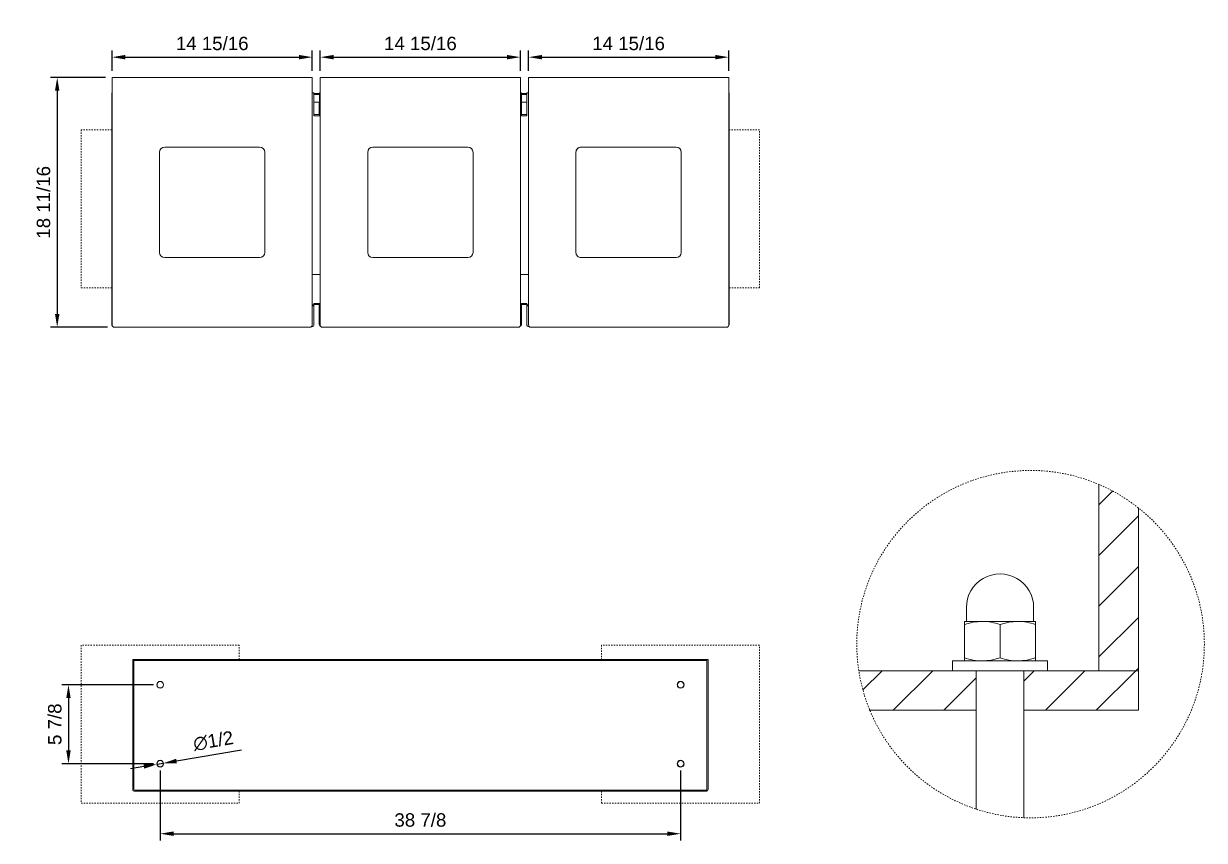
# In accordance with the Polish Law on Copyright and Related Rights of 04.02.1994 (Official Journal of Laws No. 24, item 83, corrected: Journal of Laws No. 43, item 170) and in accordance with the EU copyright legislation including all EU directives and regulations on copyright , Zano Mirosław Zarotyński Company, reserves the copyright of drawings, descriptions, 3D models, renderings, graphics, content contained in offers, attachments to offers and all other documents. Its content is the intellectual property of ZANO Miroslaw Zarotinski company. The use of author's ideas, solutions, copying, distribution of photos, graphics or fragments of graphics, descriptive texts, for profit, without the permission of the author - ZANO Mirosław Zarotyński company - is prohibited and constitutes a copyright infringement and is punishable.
# Model space of a CAD drawing. Header units: inches. Extents: x -12 to 151, y -1 to 123.
# Drawn here: x -2.6 to 85.7, y -1.1 to 60 of the extents above; entities that cross this region are included whole.
import ezdxf

# ---------------------------------------------------------------- set-up
doc = ezdxf.new("R2010")
doc.units = ezdxf.units.IN
doc.header["$PDSIZE"] = -1
doc.linetypes.add('HIDDEN', pattern=[1.905, 1.27, -0.635])
for name, color, linetype, lineweight in [('ZANO_R', 7, 'Continuous', 0), ('ZANO_R_przerywana', 250, 'HIDDEN', 0), ('ZANO_W', 1, 'Continuous', 0)]:
    doc.layers.add(name, color=color, linetype=linetype, lineweight=lineweight)
doc.styles.get("Standard").update_dxf_attribs({"font": 'ARIALUNI.TTF'})
doc.dimstyles.new('amerykanie', dxfattribs={"dimtxt": 50, "dimasz": 50, "dimexe": 0.5, "dimexo": 0.5, "dimgap": 1, "dimtad": 1, "dimdec": 0, "dimzin": 0, "dimlunit": 5, "dimtxsty": 'Standard', "dimcen": 0.09, "dimclrd": 1, "dimclre": 1, "dimclrt": 1, "dimazin": 0, "dimtfac": 1, "dimtdec": 0, "dimtmove": 0, "dimatfit": 3, "dimfxl": 1, "dimtzin": 0, "dimarcsym": 1})

# ---------------------------------------------------------------- blocks, each defined once
blk = doc.blocks.new('*D361')
at = {"layer": 'Defpoints', "color": 0}
for p in [(19.012, 57.456), (4.053, 55.939), (19.012, 55.939)]:
    blk.add_point(p, dxfattribs=at)
at = {"layer": 'ZANO_W', "color": 1, "lineweight": -2}
for p, q in [((4.053, 56.439), (4.053, 57.956)), ((5.053, 57.456), (18.012, 57.456)), ((19.012, 56.439), (19.012, 57.956))]:
    blk.add_line(p, q, dxfattribs=at)
at = {"layer": 'ZANO_W', "color": 1}
for points in [[(5.053, 57.622), (5.053, 57.289), (4.053, 57.456)], [(18.012, 57.289), (18.012, 57.622), (19.012, 57.456)]]:
    blk.add_solid(points, dxfattribs=at)
at = {"layer": 'ZANO_W', "color": 1, "insert": (11.533, 58.475), "char_height": 1, "attachment_point": 5}
blk.add_mtext('14 15/16', dxfattribs=at)
blk = doc.blocks.new('*D362')
at = {"layer": 'Defpoints', "color": 0}
for p in [(34.572, 57.456), (19.613, 55.939), (34.572, 55.939)]:
    blk.add_point(p, dxfattribs=at)
at = {"layer": 'ZANO_W', "color": 1, "lineweight": -2}
for p, q in [((19.613, 56.439), (19.613, 57.956)), ((20.613, 57.456), (33.572, 57.456)), ((34.572, 56.439), (34.572, 57.956))]:
    blk.add_line(p, q, dxfattribs=at)
at = {"layer": 'ZANO_W', "color": 1}
for points in [[(20.613, 57.622), (20.613, 57.289), (19.613, 57.456)], [(33.572, 57.289), (33.572, 57.622), (34.572, 57.456)]]:
    blk.add_solid(points, dxfattribs=at)
at = {"layer": 'ZANO_W', "color": 1, "insert": (27.092, 58.475), "char_height": 1, "attachment_point": 5}
blk.add_mtext('14 15/16', dxfattribs=at)
blk = doc.blocks.new('*D363')
at = {"layer": 'Defpoints', "color": 0}
for p in [(50.132, 57.456), (35.173, 55.94), (50.132, 55.94)]:
    blk.add_point(p, dxfattribs=at)
at = {"layer": 'ZANO_W', "color": 1, "lineweight": -2}
for p, q in [((35.173, 56.44), (35.173, 57.956)), ((36.173, 57.456), (49.132, 57.456)), ((50.132, 56.44), (50.132, 57.956))]:
    blk.add_line(p, q, dxfattribs=at)
at = {"layer": 'ZANO_W', "color": 1}
for points in [[(36.173, 57.622), (36.173, 57.289), (35.173, 57.456)], [(49.132, 57.289), (49.132, 57.622), (50.132, 57.456)]]:
    blk.add_solid(points, dxfattribs=at)
at = {"layer": 'ZANO_W', "color": 1, "insert": (42.652, 58.475), "char_height": 1, "attachment_point": 5}
blk.add_mtext('14 15/16', dxfattribs=at)
blk = doc.blocks.new('*D364')
at = {"layer": 'Defpoints', "color": 0}
for p in [(4.053, 55.939), (-0.05, 37.26), (4.21, 37.26)]:
    blk.add_point(p, dxfattribs=at)
at = {"layer": 'ZANO_W', "color": 1, "lineweight": -2}
for p, q in [((3.553, 55.939), (-0.55, 55.939)), ((-0.05, 54.939), (-0.05, 38.26)), ((3.71, 37.26), (-0.55, 37.26))]:
    blk.add_line(p, q, dxfattribs=at)
at = {"layer": 'ZANO_W', "color": 1}
for points in [[(0.117, 54.939), (-0.216, 54.939), (-0.05, 55.939)], [(-0.216, 38.26), (0.117, 38.26), (-0.05, 37.26)]]:
    blk.add_solid(points, dxfattribs=at)
at = {"layer": 'ZANO_W', "color": 1, "insert": (-1.069, 46.6), "char_height": 1, "attachment_point": 5, "rotation": 90}
blk.add_mtext('18 11/16', dxfattribs=at)
blk = doc.blocks.new('*D365')
at = {"layer": 'Defpoints', "color": 0}
for p in [(7.412, 4.582), (7.878, 4.66)]:
    blk.add_point(p, dxfattribs=at)
at = {"layer": 'ZANO_W', "color": 1, "lineweight": -2}
for p, q in [((13.72, 5.641), (8.864, 4.826)), ((6.426, 4.417), (5.44, 4.251)), ((7.412, 4.582), (7.878, 4.66))]:
    blk.add_line(p, q, dxfattribs=at)
at = {"layer": 'ZANO_W', "color": 1}
for points in [[(6.454, 4.252), (6.399, 4.581), (7.412, 4.582)], [(8.837, 4.99), (8.892, 4.661), (7.878, 4.66)]]:
    blk.add_solid(points, dxfattribs=at)
at = {"layer": 'ZANO_W', "color": 1, "insert": (11.617, 6.321), "char_height": 1, "attachment_point": 5, "rotation": 9.52891}
blk.add_mtext('∅1/2', dxfattribs=at)
blk = doc.blocks.new('*D369')
at = {"layer": 'Defpoints', "color": 0}
for p in [(7.645, 10.526), (0.792, 4.621), (7.645, 4.621)]:
    blk.add_point(p, dxfattribs=at)
at = {"layer": 'ZANO_W', "color": 1, "lineweight": -2}
for p, q in [((7.145, 10.526), (0.292, 10.526)), ((0.792, 9.526), (0.792, 5.621)), ((7.145, 4.621), (0.292, 4.621))]:
    blk.add_line(p, q, dxfattribs=at)
at = {"layer": 'ZANO_W', "color": 1}
for points in [[(0.958, 9.526), (0.625, 9.526), (0.792, 10.526)], [(0.625, 5.621), (0.958, 5.621), (0.792, 4.621)]]:
    blk.add_solid(points, dxfattribs=at)
at = {"layer": 'ZANO_W', "color": 1, "insert": (-0.227, 7.574), "char_height": 1, "attachment_point": 5, "rotation": 90}
blk.add_mtext('5 7/8', dxfattribs=at)
blk = doc.blocks.new('*D370')
at = {"layer": 'Defpoints', "color": 0}
for p in [(7.645, 4.621), (46.54, 4.621), (46.54, -0.611)]:
    blk.add_point(p, dxfattribs=at)
at = {"layer": 'ZANO_W', "color": 1, "lineweight": -2}
for p, q in [((7.645, 4.121), (7.645, -1.111)), ((46.54, 4.121), (46.54, -1.111)), ((8.645, -0.611), (45.54, -0.611))]:
    blk.add_line(p, q, dxfattribs=at)
at = {"layer": 'ZANO_W', "color": 1}
for points in [[(8.645, -0.444), (8.645, -0.778), (7.645, -0.611)], [(45.54, -0.778), (45.54, -0.444), (46.54, -0.611)]]:
    blk.add_solid(points, dxfattribs=at)
at = {"layer": 'ZANO_W', "color": 1, "insert": (27.092, 0.408), "char_height": 1, "attachment_point": 5}
blk.add_mtext('38 7/8', dxfattribs=at)

msp = doc.modelspace()

# ---------------------------------------------------------------- linework, layer by layer
at = {"layer": 'ZANO_R'}
for p, q in [((19.01223, 55.9395), (4.0529, 55.9395)), ((4.0529, 55.72692), (4.0529, 55.9395)), ((4.0529, 55.72692), (4.0529, 37.41748)), ((19.01223, 55.9395), (19.01223, 55.72692)), ((19.01223, 37.41748), (19.01223, 55.72692)), ((19.61272, 55.72692), (19.61272, 55.9395)), ((34.57206, 55.9395), (19.61272, 55.9395)), ((19.61272, 55.72692), (19.61272, 37.41748)), ((34.57206, 55.9395), (34.57206, 55.72692)), ((34.57206, 37.41748), (34.57206, 55.72692)), ((50.13188, 55.93964), (35.17255, 55.93964)), ((35.17255, 55.7272), (35.17255, 55.93964)), ((35.17255, 55.7272), (35.17255, 37.41777)), ((50.13188, 55.93964), (50.13188, 55.7272)), ((50.13188, 37.41777), (50.13188, 55.7272)), ((4.02337, 54.71199), (4.02337, 54.79053)), ((4.02337, 54.71199), (4.02337, 54.62346)), ((4.02352, 38.87047), (4.02352, 54.71272)), ((4.0268, 54.71272), (4.02352, 54.71272)), ((4.0529, 54.7909), (4.02685, 54.7909)), ((19.13048, 54.7909), (19.01223, 54.7909)), ((19.13048, 54.64131), (19.13048, 54.7909)), ((19.54383, 54.73229), (19.13048, 54.73229)), ((19.61272, 54.7909), (19.54383, 54.7909)), ((19.54383, 54.7909), (19.54383, 54.64131)), ((34.64095, 54.7909), (34.57206, 54.7909)), ((34.64095, 54.7909), (34.64095, 54.64131)), ((34.64095, 54.73229), (35.0543, 54.73229)), ((35.17255, 54.7909), (35.0543, 54.7909)), ((35.0543, 54.64131), (35.0543, 54.7909)), ((50.15793, 54.7909), (50.13188, 54.7909)), ((50.15798, 54.71272), (50.16126, 54.71272)), ((50.16126, 38.87047), (50.16126, 54.71272)), ((50.16141, 54.71199), (50.16141, 54.79053)), ((50.16141, 54.71199), (50.16141, 54.62346)), ((19.54383, 54.65375), (19.13048, 54.65375)), ((19.13048, 54.64131), (19.13048, 53.28232)), ((19.54383, 54.10177), (19.13048, 54.10177)), ((19.14032, 54.10177), (19.14032, 53.22032)), ((19.53399, 53.22032), (19.53399, 54.10177)), ((19.54383, 53.28232), (19.54383, 54.64131)), ((34.64095, 54.65375), (35.0543, 54.65375)), ((34.64095, 53.28232), (34.64095, 54.64131)), ((35.0543, 54.10177), (34.64095, 54.10177)), ((34.65079, 54.10177), (34.65079, 53.22032)), ((35.04446, 53.22032), (35.04446, 54.10177)), ((35.0543, 54.64131), (35.0543, 53.28232)), ((19.13048, 53.13309), (19.13048, 53.28232)), ((19.13048, 53.16), (19.54383, 53.16)), ((19.13048, 53.13309), (19.13048, 53.08146)), ((19.13048, 53.08146), (19.54383, 53.08146)), ((19.14032, 53.22032), (19.14032, 53.16)), ((19.53399, 53.16), (19.53399, 53.22032)), ((19.54383, 53.28232), (19.54383, 53.13309)), ((19.54383, 53.08146), (19.54383, 53.13309)), ((34.64095, 53.28232), (34.64095, 53.13309)), ((35.0543, 53.16), (34.64095, 53.16)), ((34.64095, 53.08146), (34.64095, 53.13309)), ((35.0543, 53.08146), (34.64095, 53.08146)), ((34.65079, 53.22032), (34.65079, 53.16)), ((35.04446, 53.16), (35.04446, 53.22032)), ((35.0543, 53.13309), (35.0543, 53.28232)), ((35.0543, 53.13309), (35.0543, 53.08146)), ((7.5959, 42.85992), (7.5959, 50.33959)), ((7.98956, 50.73325), (15.07556, 50.73325)), ((15.46923, 50.33959), (15.46923, 42.85992)), ((23.15572, 42.85992), (23.15572, 50.33959)), ((23.54939, 50.73325), (30.63539, 50.73325)), ((31.02906, 50.33959), (31.02906, 42.85992)), ((38.71555, 42.86021), (38.71555, 50.33987)), ((39.10922, 50.73354), (46.19522, 50.73354)), ((39.10922, 50.73346), (46.19522, 50.73346)), ((46.58888, 50.33987), (46.58888, 42.86021)), ((15.07556, 42.46625), (7.98956, 42.46625)), ((30.63539, 42.46625), (23.54939, 42.46625)), ((46.19522, 42.46654), (39.10922, 42.46654)), ((19.01223, 41.20153), (19.61272, 41.20153)), ((19.01223, 41.20134), (19.61272, 41.20134)), ((34.57206, 41.20153), (35.17255, 41.20153)), ((34.57206, 41.20134), (35.17255, 41.20134)), ((4.02352, 38.86656), (4.02352, 38.87047)), ((4.02352, 38.80614), (4.02352, 38.86656)), ((19.13048, 38.94406), (19.01223, 38.94406)), ((19.13048, 38.86552), (19.01223, 38.86552)), ((19.13048, 39.04086), (19.54383, 39.04086)), ((19.13048, 38.94406), (19.13048, 39.04086)), ((19.13048, 38.96232), (19.54383, 38.96232)), ((19.13048, 38.94406), (19.13048, 38.86552)), ((19.14032, 38.95443), (19.14013, 38.96232)), ((19.14032, 38.96232), (19.14032, 38.95443)), ((19.14032, 38.95443), (19.14032, 38.86656)), ((19.14032, 38.86656), (19.14032, 38.80614)), ((19.53419, 38.96232), (19.53399, 38.95443)), ((19.53399, 38.95443), (19.53399, 38.96232)), ((19.53399, 38.86656), (19.53399, 38.95443)), ((19.53399, 38.80614), (19.53399, 38.86656)), ((19.54383, 39.04086), (19.54383, 38.94406)), ((19.61272, 38.94406), (19.54383, 38.94406)), ((19.54383, 38.94406), (19.54383, 38.86552)), ((19.61272, 38.86552), (19.54383, 38.86552)), ((34.64095, 38.94406), (34.57206, 38.94406)), ((34.64095, 38.86552), (34.57206, 38.86552)), ((34.64095, 39.04086), (35.0543, 39.04086)), ((34.64095, 38.94406), (34.64095, 39.04086)), ((34.64095, 38.96232), (35.0543, 38.96232)), ((34.64095, 38.94406), (34.64095, 38.86552)), ((34.65079, 38.95443), (34.65059, 38.96232)), ((34.65079, 38.96232), (34.65079, 38.95443)), ((34.65079, 38.95443), (34.65079, 38.86656)), ((34.65079, 38.86656), (34.65079, 38.80614)), ((35.04465, 38.96232), (35.04446, 38.95443)), ((35.04446, 38.95443), (35.04446, 38.96232)), ((35.04446, 38.86656), (35.04446, 38.95443)), ((35.04446, 38.80614), (35.04446, 38.86656)), ((35.0543, 39.04086), (35.0543, 38.94406)), ((35.17255, 38.94406), (35.0543, 38.94406)), ((35.0543, 38.94406), (35.0543, 38.86552)), ((35.17255, 38.86552), (35.0543, 38.86552)), ((50.16126, 38.87047), (50.16126, 38.86656)), ((50.16126, 38.86656), (50.16126, 38.80614)), ((4.02352, 38.71827), (4.02352, 38.80614)), ((4.02352, 37.4616), (4.02352, 38.71827)), ((19.14032, 38.80614), (19.14032, 38.71827)), ((19.14032, 38.71827), (19.14032, 37.4616)), ((19.53399, 38.71827), (19.53399, 38.80614)), ((19.53399, 37.4616), (19.53399, 38.71827)), ((34.65079, 38.80614), (34.65079, 38.71827)), ((34.65079, 38.71827), (34.65079, 37.4616)), ((35.04446, 38.71827), (35.04446, 38.80614)), ((35.04446, 37.4616), (35.04446, 38.71827)), ((50.16126, 38.80614), (50.16126, 38.71827)), ((50.16126, 38.71827), (50.16126, 37.4616)), ((4.21036, 37.26001), (18.85476, 37.26001)), ((18.96408, 37.30414), (18.98286, 37.30414)), ((19.77019, 37.26001), (34.41459, 37.26001)), ((35.17255, 37.41769), (35.17255, 37.41777)), ((35.20192, 37.30414), (35.22092, 37.30414)), ((35.33002, 37.2603), (49.97442, 37.2603)), ((35.33002, 37.26022), (49.97442, 37.26022)), ((50.13188, 37.41777), (50.13188, 37.41769)), ((77.79748, 25.50785), (77.79748, 11.57095)), ((77.79748, 23.98691), (78.82488, 25.01431)), ((77.79748, 20.1952), (80.75307, 23.15079)), ((80.75307, 23.74937), (80.75307, 11.57095)), ((77.79748, 16.40349), (80.75307, 19.35908)), ((67.89625, 16.29989), (67.89625, 15.33933)), ((72.92075, 15.33933), (72.92075, 16.29989)), ((67.74847, 15.02785), (67.74847, 15.26544)), ((69.07847, 15.26544), (67.74847, 15.26544)), ((67.74847, 15.02785), (68.40007, 15.20023)), ((67.74847, 15.02785), (67.74847, 12.54743)), ((68.40007, 15.20023), (69.07847, 15.26544)), ((71.73851, 15.26544), (69.07847, 15.26544)), ((70.4085, 15.02785), (71.06011, 15.20023)), ((70.4085, 15.02785), (70.4085, 12.54743)), ((71.06011, 15.20023), (71.73851, 15.26544)), ((73.06853, 15.26544), (71.73851, 15.26544)), ((73.06853, 15.02785), (73.06853, 15.26544)), ((73.06853, 15.02785), (73.06853, 12.54743)), ((77.79748, 12.61178), (80.75307, 15.56737)), ((5.59819, 2.71243), (5.59819, 12.42698)), ((5.59819, 12.42698), (5.67692, 12.42698)), ((5.67692, 2.71243), (5.67692, 12.42698)), ((48.50786, 12.42698), (5.67692, 12.42698)), ((5.67692, 12.34805), (5.67692, 12.42698)), ((48.50786, 12.42698), (48.50786, 2.71243)), ((48.50786, 12.42698), (48.58659, 12.42698)), ((48.50786, 12.42698), (48.50786, 12.34805)), ((48.58659, 12.42698), (48.58659, 2.71243)), ((67.74847, 12.30985), (67.74847, 12.54743)), ((69.75689, 12.37506), (69.07847, 12.30985)), ((70.4085, 12.54743), (69.75689, 12.37506)), ((72.41691, 12.37506), (71.73851, 12.30985)), ((73.06853, 12.54743), (72.41691, 12.37506)), ((73.06853, 12.30985), (73.06853, 12.54743)), ((48.50786, 12.34805), (5.67692, 12.34805)), ((59.85514, 11.57757), (68.63514, 11.57095)), ((60.1611, 10.14224), (61.59611, 11.57725)), ((62.42592, 8.61536), (65.38443, 11.57386)), ((66.86178, 12.30985), (66.86178, 11.57095)), ((73.9552, 12.30985), (66.86178, 12.30985)), ((73.9552, 11.57095), (66.86178, 11.57095)), ((68.63514, 8.61536), (68.63514, 11.57095)), ((68.63514, 11.57095), (68.63514, 1.22382)), ((72.18185, 8.61536), (72.18185, 11.57095)), ((72.18185, 11.57095), (80.75307, 11.57095)), ((72.18185, 11.57095), (72.18185, 0.58408)), ((72.18185, 10.78786), (72.96494, 11.57095)), ((73.80105, 8.61536), (76.75665, 11.57095)), ((73.9552, 11.57095), (73.9552, 12.30985)), ((77.59276, 8.61536), (80.54836, 11.57095)), ((80.75307, 11.57095), (77.79748, 11.57095)), ((80.54836, 11.57095), (80.75307, 11.77566)), ((66.21763, 8.61536), (68.63514, 11.03286)), ((68.63514, 8.61536), (60.62406, 8.61536)), ((80.75307, 8.61536), (72.18185, 8.61536)), ((5.74778, 2.65282), (48.437, 2.65282)), ((5.74778, 2.65263), (48.437, 2.65263)), ((13.55026, 2.65263), (13.55026, 2.65282)), ((40.63452, 2.65282), (40.63452, 2.65263)), ((48.437, 2.6414), (5.74778, 2.6414)), ((48.437, 2.56247), (5.74778, 2.56247))]:
    msp.add_line(p, q, dxfattribs=at)
at = {"layer": 'ZANO_R', "flags": 128}
for points in [[(4.02337, 54.79053), (4.04117, 54.78482), (4.0529, 54.76922)], [(4.02337, 54.71199), (4.04421, 54.70795), (4.0529, 54.70153)], [(4.0529, 54.65653), (4.03426, 54.67761), (4.02352, 54.71272)], [(50.16141, 54.79053), (50.14361, 54.78482), (50.13188, 54.76922)], [(50.13188, 54.65653), (50.15052, 54.67761), (50.16126, 54.71272)], [(50.16141, 54.71199), (50.14057, 54.70795), (50.13188, 54.70153)], [(4.02352, 38.87047), (4.03491, 38.86923), (4.0529, 38.86855)], [(19.14032, 38.80614), (19.1373, 38.83686), (19.12985, 38.86262)], [(19.54447, 38.86262), (19.53702, 38.83686), (19.53399, 38.80614)], [(34.65079, 38.80614), (34.64776, 38.83686), (34.64031, 38.86262)], [(35.05493, 38.86262), (35.04748, 38.83686), (35.04446, 38.80614)], [(50.16126, 38.87047), (50.14987, 38.86923), (50.13188, 38.86855)]]:
    msp.add_lwpolyline(points, dxfattribs=at)
at = {"layer": 'ZANO_R'}
msp.add_lwpolyline([(80.75307, 11.57095), (80.75307, 8.61536)], dxfattribs=at)
for centre, radius in [((7.64526, 10.52615), 0.25588), ((7.64526, 10.52615), 0.2362), ((46.53952, 10.52615), 0.25588), ((46.53952, 10.52615), 0.2362), ((7.64526, 4.62115), 0.25588), ((7.64526, 4.62115), 0.2362), ((46.53952, 4.62115), 0.25588), ((46.53952, 4.62115), 0.2362)]:
    msp.add_circle(centre, radius, dxfattribs=at)
for centre, radius, start, end in [((7.98956, 50.33959), 0.39367, 90, 180), ((15.07556, 50.33959), 0.39367, 0, 90), ((23.54939, 50.33959), 0.39367, 90, 180), ((30.63539, 50.33959), 0.39367, 0, 90), ((39.10922, 50.33987), 0.39367, 90.0000432, 179.9999354), ((39.10922, 50.3398), 0.39367, 89.9999583, 179.9999777), ((46.19522, 50.33987), 0.39367, 0.0001132, 89.9998228), ((46.19522, 50.33979), 0.39367, 0.0000709, 89.9999077), ((7.98956, 42.85992), 0.39367, 180, 270), ((15.07556, 42.85992), 0.39367, 270, 0), ((23.54939, 42.85992), 0.39367, 180, 270), ((30.63539, 42.85992), 0.39367, 270, 0), ((39.10922, 42.86021), 0.39367, 180, 270.0000846), ((46.19522, 42.86021), 0.39367, 270.0000494, 359.9999506), ((4.18099, 38.80614), 0.15747, 155.9802325, 180), ((50.00379, 38.80614), 0.15747, 0, 23.6513382), ((4.18099, 37.4616), 0.15747, 180, 223.3409441), ((4.21036, 37.41748), 0.15747, 180, 270), ((18.85476, 37.41748), 0.15747, 270, 0), ((18.98286, 37.4616), 0.15747, 270, 0), ((19.69146, 37.4616), 0.15747, 180, 257.3860827), ((19.77019, 37.41748), 0.15747, 180, 270), ((34.41459, 37.41748), 0.15747, 270, 0), ((34.49332, 37.4616), 0.15747, 282.6139181, 0), ((35.20192, 37.4616), 0.15747, 180, 270), ((35.33002, 37.41777), 0.15747, 180.000199, 269.9996943), ((35.33002, 37.41769), 0.15747, 179.9999561, 269.9999372), ((49.97442, 37.41777), 0.15747, 270.0004499, 359.9995501), ((49.97442, 37.41769), 0.15747, 270.000207, 359.999793), ((50.00379, 37.4616), 0.15747, 316.5644874, 0), ((70.4085, 16.2999), 2.51225, 359.9997308, 180.0002692), ((67.82235, 15.33934), 0.07391, 270.0029354, 359.9902351), ((69.04447, 11.23351), 4.03208, 70.2269566, 89.5167659), ((71.7045, 11.23351), 4.03208, 70.2269566, 89.5167659), ((72.99465, 15.33934), 0.07391, 180.0097649, 269.9970646), ((69.11252, 16.34203), 4.03232, 250.2279308, 269.5162644), ((71.77255, 16.34203), 4.03232, 250.2279308, 269.5162644), ((5.74778, 2.72368), 0.07086, 180, 270), ((48.437, 2.72368), 0.07086, 270, 0)]:
    msp.add_arc(centre, radius, start, end, dxfattribs=at)
for centre, major_axis, start_param, end_param in [((5.74778, 2.71243), (0, 0.14996), 1.57079633, 3.14159265), ((5.74778, 2.71243), (0, 0.07103), 1.57079633, 3.14159265), ((48.437, 2.71243), (0, 0.14996), 3.14159265, 4.71238898), ((48.437, 2.71243), (0, 0.07103), 3.14159265, 4.71238898)]:
    msp.add_ellipse(centre, major_axis=major_axis, ratio=0.99756405, start_param=start_param, end_param=end_param, dxfattribs=at)
at = {"layer": 'ZANO_R_przerywana', "ltscale": 0.05}
for p, q in [((1.74026, 52.02736), (1.74026, 40.21736)), ((4.02352, 52.02736), (1.74026, 52.02736)), ((52.44452, 52.02736), (50.16126, 52.02736)), ((52.44452, 40.21736), (52.44452, 52.02736)), ((1.74026, 40.21736), (4.02352, 40.21736)), ((50.16126, 40.21736), (52.44452, 40.21736)), ((13.55026, 13.47865), (1.74026, 13.47865)), ((1.74026, 13.47865), (1.74026, 1.66865)), ((13.55026, 12.42698), (13.55026, 13.47865)), ((40.63452, 13.47865), (40.63452, 12.42698)), ((52.44452, 13.47865), (40.63452, 13.47865)), ((52.44452, 1.66865), (52.44452, 13.47865)), ((13.55026, 1.66865), (13.55026, 2.56247)), ((40.63452, 2.56247), (40.63452, 1.66865)), ((1.74026, 1.66865), (13.55026, 1.66865)), ((40.63452, 1.66865), (52.44452, 1.66865))]:
    msp.add_line(p, q, dxfattribs=at)
at = {"layer": 'ZANO_R_przerywana', "color": 1, "ltscale": 0.05}
msp.add_circle((72.692, 13.56366), 12.98959, dxfattribs=at)

# ---------------------------------------------------------------- dimensions: what is measured, and where the dimension line sits
at = {"layer": 'ZANO_W'}
for base, p1, p2, picture, middle in [((19.01223, 57.45551), (4.0529, 55.9395), (19.01223, 55.9395), '*D361', (11.53256, 58.47461)), ((34.57206, 57.45551), (19.61272, 55.9395), (34.57206, 55.9395), '*D362', (27.09239, 58.47461)), ((50.13188, 57.45551), (35.17255, 55.93964), (50.13188, 55.93964), '*D363', (42.65222, 58.47461)), ((46.53952, -0.61087), (7.64526, 4.62115), (46.53952, 4.62115), '*D370', (27.09239, 0.40823))]:
    dim = msp.add_linear_dim(base=base, p1=p1, p2=p2, dimstyle='amerykanie', override={"dimtxt": 1, "dimasz": 1, "dimgap": 0.5, "dimdec": 4, "dimaunit": 1, "dimadec": 1, "dimtdec": 4, "dimtmove": 1, "dimfrac": 2}, dxfattribs=at)
    dim.commit()
    dim.dimension.update_dxf_attribs({"geometry": picture, "text_midpoint": middle})
for base, p1, p2, picture, middle in [((-0.04981, 37.26001), (4.0529, 55.9395), (4.21036, 37.26001), '*D364', (-1.06891, 46.59975)), ((0.79161, 4.62115), (7.64526, 10.52615), (7.64526, 4.62115), '*D369', (-0.22749, 7.57365))]:
    dim = msp.add_linear_dim(base=base, p1=p1, p2=p2, angle=90, dimstyle='amerykanie', override={"dimtxt": 1, "dimasz": 1, "dimgap": 0.5, "dimdec": 4, "dimaunit": 1, "dimadec": 1, "dimtdec": 4, "dimtmove": 1, "dimfrac": 2}, dxfattribs=at)
    dim.commit()
    dim.dimension.update_dxf_attribs({"geometry": picture, "text_midpoint": middle})
dim = msp.add_diameter_dim_2p(p1=(7.41232, 4.58205), p2=(7.8782, 4.66025), dimstyle='amerykanie', override={"dimtxt": 1, "dimasz": 1, "dimgap": 0.5, "dimdec": 4, "dimaunit": 1, "dimadec": 1, "dimtdec": 4, "dimtmove": 1, "dimfrac": 2}, dxfattribs=at)
dim.commit()
dim.dimension.update_dxf_attribs({"geometry": '*D365', "text_midpoint": (11.61663, 6.32115)})

doc.saveas('drawing.dxf')
